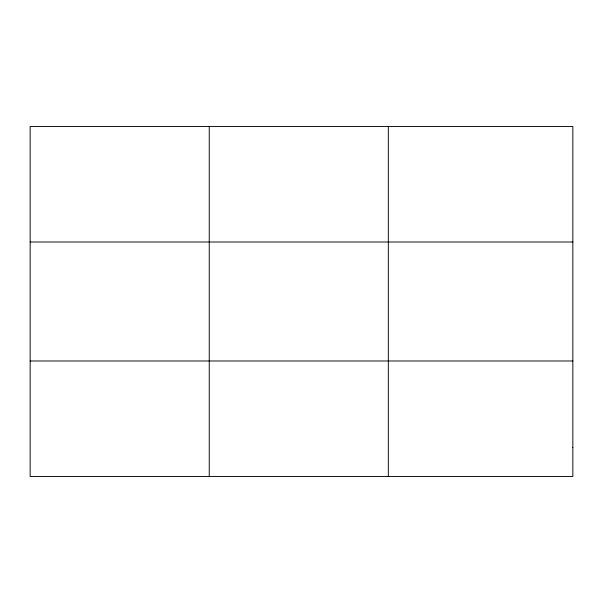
<?xml version="1.0" encoding="UTF-8"?>
<svg xmlns="http://www.w3.org/2000/svg" width="603" height="603" viewBox="0 0 603 603"><rect width="100%" height="100%" fill="white"/><g stroke="black" fill="none" stroke-linecap="round" stroke-linejoin="round"><path stroke-width="0.9" d="M209.241 126.532L209.241 476.468M388.332 126.532L388.332 476.468M30.15 242.014L572.85 242.014M30.15 360.986L572.85 360.986M572.85 447.599L572.85 476.468L30.15 476.468L30.15 126.532L572.85 126.532L572.85 447.599"/></g></svg>
